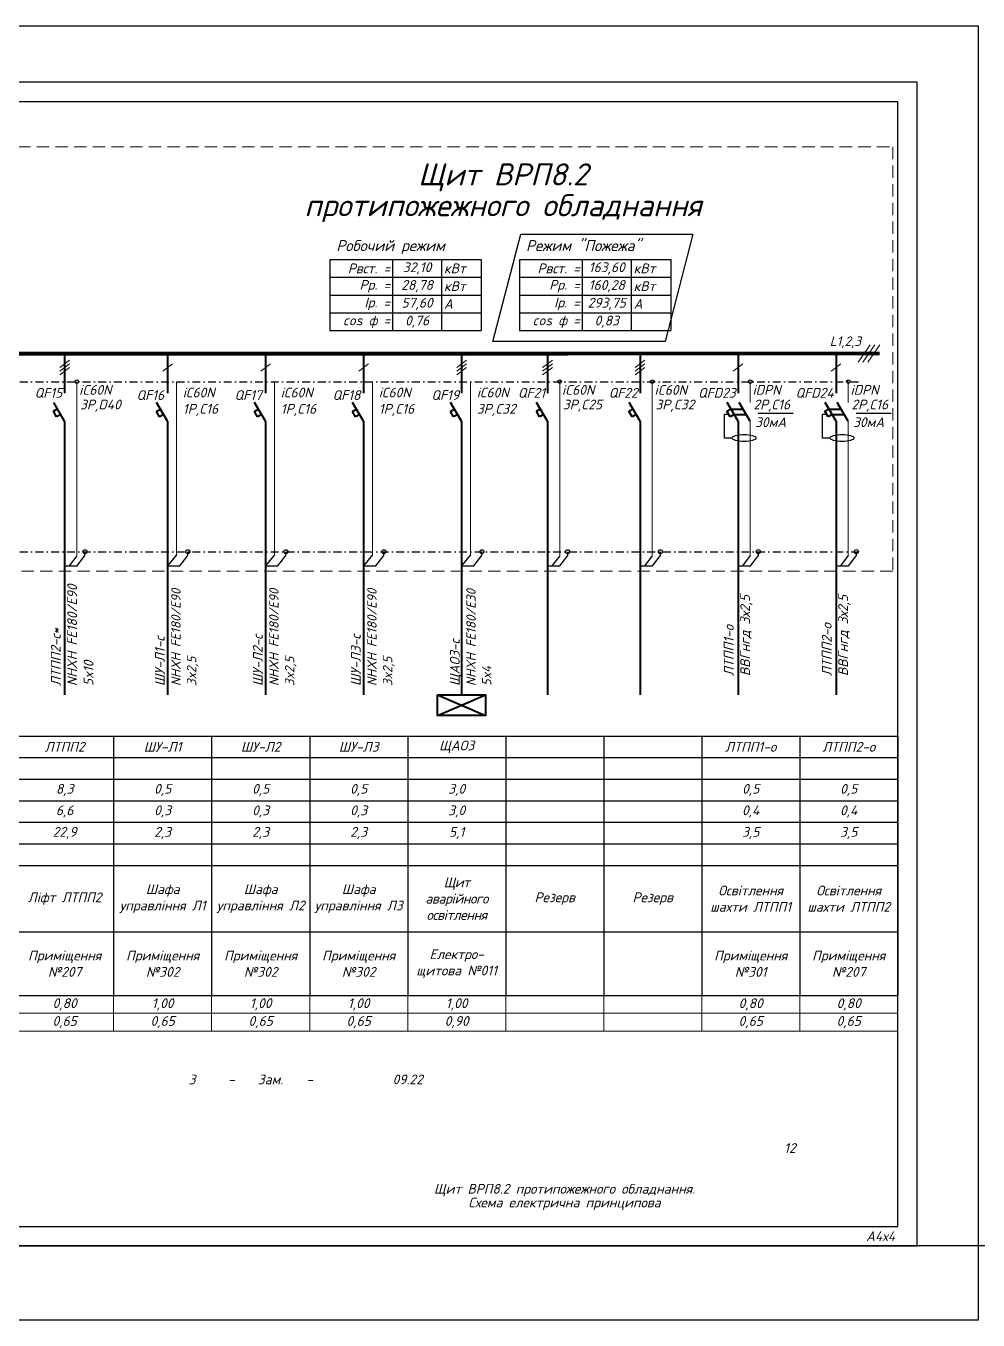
# Model space of a CAD drawing. Header units: millimetres. Extents: x -122434 to 1506205, y -201405 to 386015.
# Drawn here: x 1026610 to 1050899, y 152711 to 185736 of the extents above; entities that cross this region are included whole.
import ezdxf
from ezdxf.enums import TextEntityAlignment as Align

# ---------------------------------------------------------------- set-up
doc = ezdxf.new("R2010")
doc.units = ezdxf.units.MM
doc.linetypes.add('DASHDOTX2', pattern=[2, 1, -0.5, 0, -0.5])
doc.linetypes.add('DASHED', pattern=[9.525, 6.35, -3.175])
doc.layers.get('Defpoints').update_dxf_attribs({"color": 4})
doc.layers.add('E_Зміни', color=7, linetype='Continuous')
doc.layers.add('Схема', color=7, linetype='Continuous')
doc.layers.add('Рамка внешняя', color=4, linetype='Continuous', lineweight=30, plot=False)
doc.styles.add('GOST 2.304', font='isocpeui.ttf')
doc.styles.add('ICO', font='isocpeui.ttf')
doc.styles.add('ГОСТ 2.304', font='isocpeui.ttf')

# ---------------------------------------------------------------- blocks, each defined once
blk = doc.blocks.new('*T219')
at = {"color": 0, "lineweight": -2, "transparency": 16777216}
for p, q in [((0, 0), (4000, 0)), ((0, 0), (0, -6620)), ((4000, 0), (4000, -6620)), ((6500, 0), (6500, -2200)), ((8500, 0), (8500, -1100)), ((51000, 0), (51000, -2200)), ((53000, 0), (53000, -3300)), ((60500, 0), (70500, 0)), ((63000, 0), (63000, -1650)), ((65500, 0), (65500, -1650)), ((68000, 0), (68000, -1650)), ((0, -550), (80500, -550)), ((11000, -550), (11000, -6620)), ((13000, -550), (13000, -1100)), ((15500, -550), (15500, -6620)), ((17500, -550), (17500, -1100)), ((20000, -550), (20000, -6620)), ((22000, -550), (22000, -1100)), ((24500, -550), (24500, -6620)), ((26500, -550), (26500, -1100)), ((29000, -550), (29000, -6620)), ((31000, -550), (31000, -1100)), ((33500, -550), (33500, -6620)), ((35500, -550), (35500, -1100)), ((38000, -550), (38000, -6620)), ((40000, -550), (40000, -1100)), ((42500, -550), (42500, -6620)), ((44500, -550), (44500, -1100)), ((47000, -550), (47000, -6620)), ((49000, -550), (49000, -1100)), ((55500, -550), (55500, -2200)), ((58000, -550), (58000, -1650)), ((60500, -550), (60500, -1650)), ((70500, -550), (70500, -6620)), ((73000, -550), (73000, -1100)), ((75500, -550), (75500, -1100)), ((78000, -550), (78000, -1650)), ((80500, -550), (80500, -1650)), ((0, -1100), (70500, -1100)), ((75500, -1100), (80500, -1100)), ((0, -1650), (70500, -1650)), ((8500, -1650), (8500, -6620)), ((75500, -1650), (80500, -1650)), ((0, -2200), (4000, -2200)), ((6500, -2200), (8500, -2200)), ((11000, -2200), (13000, -2200)), ((15500, -2200), (17500, -2200)), ((20000, -2200), (22000, -2200)), ((24500, -2200), (26500, -2200)), ((29000, -2200), (31000, -2200)), ((33500, -2200), (35500, -2200)), ((38000, -2200), (40000, -2200)), ((42500, -2200), (44500, -2200)), ((47000, -2200), (49000, -2200)), ((51000, -2200), (55500, -2200)), ((63000, -2200), (63000, -2750)), ((65500, -2200), (65500, -2750)), ((68000, -2200), (70500, -2200)), ((68000, -2200), (68000, -2750)), ((73000, -2200), (73000, -2750)), ((75500, -2200), (75500, -2750)), ((0, -2750), (53000, -2750)), ((6500, -2750), (6500, -6620)), ((51000, -2750), (51000, -6620)), ((55500, -2750), (55500, -3300)), ((60500, -2750), (75500, -2750)), ((0, -3300), (55500, -3300)), ((13000, -3300), (13000, -6620)), ((17500, -3300), (17500, -6620)), ((22000, -3300), (22000, -5000)), ((26500, -3300), (26500, -6620)), ((31000, -3300), (31000, -6620)), ((35500, -3300), (35500, -6620)), ((40000, -3300), (40000, -5000)), ((44500, -3300), (44500, -6620)), ((68000, -3300), (75500, -3300)), ((73000, -3300), (73000, -6620)), ((75500, -3300), (75500, -6620)), ((0, -5000), (6500, -5000)), ((8500, -5000), (11000, -5000)), ((13000, -5000), (15500, -5000)), ((17500, -5000), (24500, -5000)), ((26500, -5000), (29000, -5000)), ((31000, -5000), (33500, -5000)), ((35500, -5000), (42500, -5000)), ((44500, -5000), (47000, -5000)), ((49000, -5000), (68000, -5000)), ((49000, -5000), (49000, -6620)), ((53000, -5000), (53000, -6620)), ((58000, -5000), (58000, -6620)), ((60500, -5000), (60500, -6620)), ((63000, -5000), (63000, -6620)), ((65500, -5000), (65500, -6620)), ((68000, -5000), (68000, -6620)), ((70500, -5000), (80500, -5000)), ((78000, -5000), (78000, -6620)), ((80500, -5000), (80500, -6620)), ((0, -6620), (80500, -6620))]:
    blk.add_line(p, q, dxfattribs=at)
at = {"color": 0, "linetype": 'ByBlock', "lineweight": -2, "transparency": 16777216}
for p, q in [((4000, 0), (60500, 0)), ((11000, 0), (11000, -550)), ((13000, 0), (13000, -550)), ((15500, 0), (15500, -550)), ((17500, 0), (17500, -550)), ((20000, 0), (20000, -550)), ((22000, 0), (22000, -550)), ((24500, 0), (24500, -550)), ((26500, 0), (26500, -550)), ((29000, 0), (29000, -550)), ((31000, 0), (31000, -550)), ((33500, 0), (33500, -550)), ((35500, 0), (35500, -550)), ((38000, 0), (38000, -550)), ((40000, 0), (40000, -550)), ((42500, 0), (42500, -550)), ((44500, 0), (44500, -550)), ((47000, 0), (47000, -550)), ((49000, 0), (49000, -550)), ((55500, 0), (55500, -550)), ((58000, 0), (58000, -550)), ((60500, 0), (60500, -550)), ((70500, 0), (80500, 0)), ((70500, 0), (70500, -550)), ((73000, 0), (73000, -550)), ((75500, 0), (75500, -550)), ((78000, 0), (78000, -550)), ((80500, 0), (80500, -550)), ((8500, -1100), (8500, -1650)), ((13000, -1100), (13000, -3300)), ((17500, -1100), (17500, -3300)), ((22000, -1100), (22000, -3300)), ((26500, -1100), (26500, -3300)), ((31000, -1100), (31000, -3300)), ((35500, -1100), (35500, -3300)), ((40000, -1100), (40000, -3300)), ((44500, -1100), (44500, -3300)), ((49000, -1100), (49000, -5000)), ((70500, -1100), (75500, -1100)), ((73000, -1100), (73000, -2200)), ((75500, -1100), (75500, -2200)), ((58000, -1650), (58000, -5000)), ((60500, -1650), (60500, -5000)), ((63000, -1650), (63000, -2200)), ((65500, -1650), (65500, -2200)), ((68000, -1650), (68000, -2200)), ((70500, -1650), (75500, -1650)), ((78000, -1650), (78000, -5000)), ((80500, -1650), (80500, -5000)), ((4000, -2200), (6500, -2200)), ((6500, -2200), (6500, -2750)), ((8500, -2200), (11000, -2200)), ((13000, -2200), (15500, -2200)), ((17500, -2200), (20000, -2200)), ((22000, -2200), (24500, -2200)), ((26500, -2200), (29000, -2200)), ((31000, -2200), (33500, -2200)), ((35500, -2200), (38000, -2200)), ((40000, -2200), (42500, -2200)), ((44500, -2200), (47000, -2200)), ((49000, -2200), (51000, -2200)), ((51000, -2200), (51000, -2750)), ((55500, -2200), (68000, -2200)), ((55500, -2200), (55500, -2750)), ((70500, -2200), (80500, -2200)), ((53000, -2750), (60500, -2750)), ((63000, -2750), (63000, -5000)), ((65500, -2750), (65500, -5000)), ((68000, -2750), (68000, -5000)), ((73000, -2750), (73000, -3300)), ((75500, -2750), (80500, -2750)), ((75500, -2750), (75500, -3300)), ((53000, -3300), (53000, -5000)), ((55500, -3300), (68000, -3300)), ((55500, -3300), (55500, -6620)), ((75500, -3300), (80500, -3300)), ((6500, -5000), (8500, -5000)), ((11000, -5000), (13000, -5000)), ((15500, -5000), (17500, -5000)), ((22000, -5000), (22000, -6620)), ((24500, -5000), (26500, -5000)), ((29000, -5000), (31000, -5000)), ((33500, -5000), (35500, -5000)), ((40000, -5000), (40000, -6620)), ((42500, -5000), (44500, -5000)), ((47000, -5000), (49000, -5000)), ((68000, -5000), (70500, -5000))]:
    blk.add_line(p, q, dxfattribs=at)
at = {"layer": 'Defpoints', "color": 8, "linetype": 'ByBlock', "lineweight": 0, "transparency": 16777216}
for p, q in [((0, -6620), (0, -7527)), ((4000, -6620), (4000, -7527)), ((6500, -6620), (6500, -7527)), ((8500, -6620), (8500, -7527)), ((11000, -6620), (11000, -7527)), ((13000, -6620), (13000, -7527)), ((15500, -6620), (15500, -7527)), ((17500, -6620), (17500, -7527)), ((20000, -6620), (20000, -7527)), ((22000, -6620), (22000, -7527)), ((24500, -6620), (24500, -7527)), ((26500, -6620), (26500, -7527)), ((29000, -6620), (29000, -7527)), ((31000, -6620), (31000, -7527)), ((33500, -6620), (33500, -7527)), ((35500, -6620), (35500, -7527)), ((38000, -6620), (38000, -7527)), ((40000, -6620), (40000, -7527)), ((42500, -6620), (42500, -7527)), ((44500, -6620), (44500, -7527)), ((47000, -6620), (47000, -7527)), ((49000, -6620), (49000, -7527)), ((51000, -6620), (51000, -7527)), ((53000, -6620), (53000, -7527)), ((55500, -6620), (55500, -7527)), ((58000, -6620), (58000, -7527)), ((60500, -6620), (60500, -7527)), ((63000, -6620), (63000, -7527)), ((65500, -6620), (65500, -7527)), ((68000, -6620), (68000, -7527)), ((70500, -6620), (70500, -7527)), ((73000, -6620), (73000, -7527)), ((75500, -6620), (75500, -7527)), ((78000, -6620), (78000, -7527)), ((80500, -6620), (80500, -7527)), ((0, -7073), (80500, -7073)), ((0, -7527), (80500, -7527))]:
    blk.add_line(p, q, dxfattribs=at)
at = {"color": 0, "transparency": 16777216, "char_height": 250, "attachment_point": 5}
for s, insert, width, style in [('Номер по плану', (2000, -275), 3880, 'ГОСТ 2.304'), ('{\\T0.95;ЩМУ-ДВ4}', (5250, -275), 2380, 'ГОСТ 2.304'), ('{\\T0.95;ЩМУ-ПП1}', (9750, -275), 2380, 'ГОСТ 2.304'), ('{\\T0.95;ЩМУ-ПП2}', (14250, -275), 2380, 'ГОСТ 2.304'), ('{\\T0.95;ЩМУ-ПП3}', (18750, -275), 2380, 'ГОСТ 2.304'), ('{\\T0.95;ЩМУ-ПП4}', (23250, -275), 2380, 'ГОСТ 2.304'), ('{\\T0.95;ЩМУ-ПП5}', (27750, -275), 2380, 'ГОСТ 2.304'), ('{\\T0.95;ЩМУ-ПП6}', (32250, -275), 2380, 'ГОСТ 2.304'), ('{\\T0.95;ЩМУ-ПП7}', (36750, -275), 2380, 'ГОСТ 2.304'), ('{\\T0.95;ЩМУ-ПП8}', (41250, -275), 2380, 'ГОСТ 2.304'), ('{\\T0.95;ЩМУ-ПП9}', (45750, -275), 2380, 'ГОСТ 2.304'), ('{\\T0.95;ЩМУ-ДВ2}', (50000, -275), 1880, 'ГОСТ 2.304'), ('ЩР1', (54250, -275), 2380, 'ГОСТ 2.304'), ('ЛТПП1', (56750, -275), 2380, 'ГОСТ 2.304'), ('ЛТПП2', (59250, -275), 2380, 'ГОСТ 2.304'), ('ШУ-Л1', (61750, -275), 2380, 'GOST 2.304'), ('ШУ-Л2', (64250, -275), 2380, 'GOST 2.304'), ('ШУ-Л3', (66750, -275), 2380, 'GOST 2.304'), ('ЩАО3', (69250, -275), 2380, 'GOST 2.304'), ('ЛТПП1-о', (76750, -275), 2380, 'ГОСТ 2.304'), ('ЛТПП2-о', (79250, -275), 2380, 'ГОСТ 2.304'), ('Тип', (2000, -825), 3880, 'ГОСТ 2.304'), ('Рвст., кВт', (2000, -1375), 3880, 'ГОСТ 2.304'), ('45,0', (5250, -1375), 2380, 'ГОСТ 2.304'), ('5,5', (9750, -1375), 2380, 'ГОСТ 2.304'), ('11,0', (14250, -1375), 2380, 'ГОСТ 2.304'), ('3,0', (18750, -1375), 2380, 'ГОСТ 2.304'), ('5,5', (23250, -1375), 2380, 'ГОСТ 2.304'), ('11,0', (27750, -1375), 2380, 'ГОСТ 2.304'), ('5,5', (32250, -1375), 2380, 'ГОСТ 2.304'), ('4,0', (36750, -1375), 2380, 'ГОСТ 2.304'), ('5,5', (41250, -1375), 2380, 'ГОСТ 2.304'), ('5,5', (45750, -1375), 2380, 'ГОСТ 2.304'), ('30,0', (50000, -1375), 1880, 'ГОСТ 2.304'), ('12,2', (54250, -1375), 2380, 'ГОСТ 2.304'), ('8,3', (56750, -1375), 2380, 'ГОСТ 2.304'), ('8,3', (59250, -1375), 2380, 'ГОСТ 2.304'), ('0,5', (61750, -1375), 2380, 'ГОСТ 2.304'), ('0,5', (64250, -1375), 2380, 'ГОСТ 2.304'), ('0,5', (66750, -1375), 2380, 'ГОСТ 2.304'), ('3,0', (69250, -1375), 2380, 'ГОСТ 2.304'), ('0,5', (76750, -1375), 2380, 'ГОСТ 2.304'), ('0,5', (79250, -1375), 2380, 'ГОСТ 2.304'), ('Рр., кВт', (2000, -1925), 3880, 'ГОСТ 2.304'), ('45,0', (5250, -1925), 2380, 'ГОСТ 2.304'), ('5,5', (9750, -1925), 2380, 'ГОСТ 2.304'), ('11,0', (14250, -1925), 2380, 'ГОСТ 2.304'), ('3,0', (18750, -1925), 2380, 'ГОСТ 2.304'), ('5,5', (23250, -1925), 2380, 'ГОСТ 2.304'), ('11,0', (27750, -1925), 2380, 'ГОСТ 2.304'), ('5,5', (32250, -1925), 2380, 'ГОСТ 2.304'), ('4,0', (36750, -1925), 2380, 'ГОСТ 2.304'), ('5,5', (41250, -1925), 2380, 'ГОСТ 2.304'), ('5,5', (45750, -1925), 2380, 'ГОСТ 2.304'), ('30,0', (50000, -1925), 1880, 'ГОСТ 2.304'), ('12,2', (54250, -1925), 2380, 'GOST 2.304'), ('6,6', (56750, -1925), 2380, 'ГОСТ 2.304'), ('6,6', (59250, -1925), 2380, 'ГОСТ 2.304'), ('0,3', (61750, -1925), 2380, 'ГОСТ 2.304'), ('0,3', (64250, -1925), 2380, 'ГОСТ 2.304'), ('0,3', (66750, -1925), 2380, 'ГОСТ 2.304'), ('3,0', (69250, -1925), 2380, 'GOST 2.304'), ('0,4', (76750, -1925), 2380, 'ГОСТ 2.304'), ('0,4', (79250, -1925), 2380, 'ГОСТ 2.304'), ('Іном.', (2000, -2475), 3880, 'ГОСТ 2.304'), ('87,5', (5250, -2475), 2380, 'ГОСТ 2.304'), ('11,6', (9750, -2475), 2380, 'ГОСТ 2.304'), ('23,2', (14250, -2475), 2380, 'ГОСТ 2.304'), ('7,2', (18750, -2475), 2380, 'ГОСТ 2.304'), ('11,6', (23250, -2475), 2380, 'ГОСТ 2.304'), ('23,2', (27750, -2475), 2380, 'ГОСТ 2.304'), ('11,6', (32250, -2475), 2380, 'ГОСТ 2.304'), ('8,4', (36750, -2475), 2380, 'ГОСТ 2.304'), ('11,6', (41250, -2475), 2380, 'ГОСТ 2.304'), ('11,6', (45750, -2475), 2380, 'ГОСТ 2.304'), ('53,7', (50000, -2475), 1880, 'ГОСТ 2.304'), ('28,6', (54250, -2475), 2380, 'ГОСТ 2.304'), ('22,9', (56750, -2475), 2380, 'ГОСТ 2.304'), ('22,9', (59250, -2475), 2380, 'ГОСТ 2.304'), ('2,3', (61750, -2475), 2380, 'ГОСТ 2.304'), ('2,3', (64250, -2475), 2380, 'ГОСТ 2.304'), ('2,3', (66750, -2475), 2380, 'ГОСТ 2.304'), ('5,1', (69250, -2475), 2380, 'ГОСТ 2.304'), ('3,5', (76750, -2475), 2380, 'ГОСТ 2.304'), ('3,5', (79250, -2475), 2380, 'ГОСТ 2.304'), ('Іп', (2000, -3025), 3880, 'ГОСТ 2.304'), ('{\\T0.95;Щит аварійного освітлення}', (69250, -4150), 2380, 'ГОСТ 2.304'), ('{\\T0.95;\\C7;Найменування обладнання за планом}', (2000, -4150), 3880, 'ГОСТ 2.304'), ('{\\C256;Шафа управління Л1}', (61750, -4150), 2380, 'ГОСТ 2.304'), ('{\\C256;Шафа управління Л2}', (64250, -4150), 2380, 'ГОСТ 2.304'), ('{\\C256;Шафа управління Л3}', (66750, -4150), 2380, 'ГОСТ 2.304'), ('Освітлення шахти ЛТПП1', (76750, -4150), 2380, 'ГОСТ 2.304'), ('Освітлення шахти ЛТПП2', (79250, -4150), 2380, 'ГОСТ 2.304'), ('{\\T0.95;ЩМУ ДВ4}', (5250, -4150), 2380, 'ГОСТ 2.304'), ('{\\T0.95;ДВ4}', (7500, -4150), 1880, 'ГОСТ 2.304'), ('{\\T0.95;ЩМУ ПП1}', (9750, -4150), 2380, 'ГОСТ 2.304'), ('{\\T0.95;ПП1}', (12000, -4150), 1880, 'ГОСТ 2.304'), ('{\\T0.95;ЩМУ ПП2}', (14250, -4150), 2380, 'ГОСТ 2.304'), ('{\\T0.95;ПП2}', (16500, -4150), 1880, 'ГОСТ 2.304'), ('{\\T0.95;ЩМУ ПП3}', (18750, -4150), 2380, 'ГОСТ 2.304'), ('{\\T0.95;ПП3}', (21000, -4150), 1880, 'ГОСТ 2.304'), ('{\\T0.95;ЩМУ ПП4}', (23250, -4150), 2380, 'ГОСТ 2.304'), ('{\\T0.95;ПП4}', (25500, -4150), 1880, 'ГОСТ 2.304'), ('{\\T0.95;ЩМУ ПП5}', (27750, -4150), 2380, 'ГОСТ 2.304'), ('{\\T0.95;ПП5}', (30000, -4150), 1880, 'ГОСТ 2.304'), ('{\\T0.95;ЩМУ ПП6}', (32250, -4150), 2380, 'ГОСТ 2.304'), ('{\\T0.95;ПП6}', (34500, -4150), 1880, 'ГОСТ 2.304'), ('{\\T0.95;ЩМУ ПП7}', (36750, -4150), 2380, 'ГОСТ 2.304'), ('{\\T0.95;ПП7}', (39000, -4150), 1880, 'ГОСТ 2.304'), ('{\\T0.95;ЩМУ ПП8}', (41250, -4150), 2380, 'ГОСТ 2.304'), ('{\\T0.95;ПП8}', (43500, -4150), 1880, 'ГОСТ 2.304'), ('{\\T0.95;ЩМУ ПП9}', (45750, -4150), 2380, 'ГОСТ 2.304'), ('{\\T0.95;ПП9}', (48000, -4150), 1880, 'ГОСТ 2.304'), ('{\\T0.95;ЩМУ ДВ2}', (50000, -4150), 1880, 'ГОСТ 2.304'), ('{\\T0.95;ДВ2}', (52000, -4150), 1880, 'ГОСТ 2.304'), ('Щит ЩР1 ', (54250, -4150), 2380, 'ГОСТ 2.304'), ('Ліфт ЛТПП1', (56750, -4150), 2380, 'ГОСТ 2.304'), ('Ліфт ЛТПП2', (59250, -4150), 2380, 'ГОСТ 2.304'), ('Резерв', (71750, -4150), 2380, 'ГОСТ 2.304'), ('Резерв', (74250, -4150), 2380, 'ГОСТ 2.304'), ('Підвал на відм. -4.050 в осях 9/9/2-Ж/Е', (21000, -5810), 1880, 'ГОСТ 2.304'), ('Підвал на відм. -4.050 в осях 9/9/2-Ж/Е', (39000, -5810), 1880, 'ГОСТ 2.304'), ('Приміщення №302', (5250, -5810), 2380, 'ГОСТ 2.304'), (' Покрівля в осях Г-10', (7500, -5810), 1880, 'ГОСТ 2.304'), ('Приміщення №302', (9750, -5810), 2380, 'ГОСТ 2.304'), ('Покрівля в осях Г-11', (12000, -5810), 1880, 'ГОСТ 2.304'), ('Приміщення №302', (14250, -5810), 2380, 'ГОСТ 2.304'), ('Покрівля в осях Г-11', (16500, -5810), 1880, 'ГОСТ 2.304'), ('Приміщення №302', (18750, -5810), 2380, 'ГОСТ 2.304'), ('Приміщення №302', (23250, -5810), 2380, 'ГОСТ 2.304'), (' Покрівля в осях E-10', (25500, -5810), 1880, 'ГОСТ 2.304'), ('Приміщення №302', (27750, -5810), 2380, 'ГОСТ 2.304'), (' Покрівля в осях E-10', (30000, -5810), 1880, 'ГОСТ 2.304'), ('Приміщення №302', (32250, -5810), 2380, 'ГОСТ 2.304'), (' Покрівля в осях E-10', (34500, -5810), 1880, 'ГОСТ 2.304'), ('Приміщення №302', (36750, -5810), 2380, 'ГОСТ 2.304'), ('Приміщення №302', (41250, -5810), 2380, 'ГОСТ 2.304'), (' Покрівля в осях E-10', (43500, -5810), 1880, 'ГОСТ 2.304'), ('Приміщення №302', (45750, -5810), 2380, 'ГОСТ 2.304'), (' Покрівля в осях E-10', (48000, -5810), 1880, 'ГОСТ 2.304'), ('Приміщення №302', (50000, -5810), 1880, 'ГОСТ 2.304'), ('Покрівля в осях Д-10', (52000, -5810), 1880, 'ГОСТ 2.304'), ('Приміщення №013', (54250, -5810), 2380, 'ГОСТ 2.304'), ('Приміщення №301', (56750, -5810), 2380, 'ГОСТ 2.304'), ('Приміщення №207', (59250, -5810), 2380, 'ГОСТ 2.304'), ('Приміщення №302', (61750, -5810), 2380, 'ГОСТ 2.304'), ('Приміщення №302', (64250, -5810), 2380, 'ГОСТ 2.304'), ('Приміщення №302', (66750, -5810), 2380, 'ГОСТ 2.304'), ('Електро- щитова №011', (69250, -5810), 2380, 'ГОСТ 2.304'), ('Приміщення №301', (76750, -5810), 2380, 'ГОСТ 2.304'), ('Приміщення №207', (79250, -5810), 2380, 'ГОСТ 2.304'), ('Місце встановлення', (2000, -5810), 3880, 'ГОСТ 2.304')]:
    blk.add_mtext(s, dxfattribs=dict(at, insert=insert, width=width, style=style))
at = {"color": 7, "true_color": 0xffffff, "transparency": 16777216, "char_height": 250, "attachment_point": 5, "style": 'ГОСТ 2.304'}
for s, insert, width in [('Кп', (2000, -6847), 3880), ('1,00', (5250, -6847), 2380), ('1,00', (9750, -6847), 2380), ('1,00', (14250, -6847), 2380), ('1,00', (18750, -6847), 2380), ('1,00', (23250, -6847), 2380), ('1,00', (27750, -6847), 2380), ('1,00', (32250, -6847), 2380), ('1,00', (36750, -6847), 2380), ('1,00', (41250, -6847), 2380), ('1,00', (45750, -6847), 2380), ('1,00', (50000, -6847), 1880), ('1,00', (54250, -6847), 2380), ('0,80', (56750, -6847), 2380), ('0,80', (59250, -6847), 2380), ('1,00', (61750, -6847), 2380), ('1,00', (64250, -6847), 2380), ('1,00', (66750, -6847), 2380), ('1,00', (69250, -6847), 2380), ('0,80', (76750, -6847), 2380), ('0,80', (79250, -6847), 2380), ('cos ф', (2000, -7300), 3880), ('0,85', (5250, -7300), 2380), ('0,85', (9750, -7300), 2380), ('0,85', (14250, -7300), 2380), ('0,75', (18750, -7300), 2380), ('0,85', (23250, -7300), 2380), ('0,85', (27750, -7300), 2380), ('0,85', (32250, -7300), 2380), ('0,85', (36750, -7300), 2380), ('0,85', (41250, -7300), 2380), ('0,85', (45750, -7300), 2380), ('0.85', (50000, -7300), 1880), ('0,65', (54250, -7300), 2380), ('0,65', (56750, -7300), 2380), ('0,65', (59250, -7300), 2380), ('0,65', (61750, -7300), 2380), ('0,65', (64250, -7300), 2380), ('0,65', (66750, -7300), 2380), ('0,90', (69250, -7300), 2380), ('0,65', (76750, -7300), 2380), ('0,65', (79250, -7300), 2380)]:
    blk.add_mtext(s, dxfattribs=dict(at, insert=insert, width=width))
blk = doc.blocks.new('*T220')
at = {"color": 0, "lineweight": -2, "transparency": 16777216}
for p, q in [((0, 0), (1600, 0)), ((0, 0), (0, -1813)), ((2850, 0), (3860, 0)), ((3860, 0), (3860, -1813)), ((0, -453), (3860, -453)), ((0, -907), (3860, -907)), ((2850, -907), (2850, -1813)), ((0, -1360), (3860, -1360)), ((0, -1813), (3860, -1813))]:
    blk.add_line(p, q, dxfattribs=at)
at = {"color": 0, "linetype": 'ByBlock', "lineweight": -2, "transparency": 16777216}
for p, q in [((1600, 0), (2850, 0)), ((1600, 0), (1600, -1813)), ((2850, 0), (2850, -907))]:
    blk.add_line(p, q, dxfattribs=at)
at = {"color": 0, "transparency": 16777216, "char_height": 250, "style": 'ГОСТ 2.304'}
for s, insert, width, attachment_point in [('Рвст. =', (1540, -227), 1480, 6), ('163,60', (2225, -227), 1130, 5), ('кВт', (2910, -227), 890, 4), ('Рр. =', (1540, -680), 1480, 6), ('160,28', (2225, -680), 1130, 5), ('кВт', (2910, -680), 890, 4), ('Ір. =', (1540, -1133), 1480, 6), ('293,75', (2225, -1133), 1130, 5), ('А', (2910, -1133), 890, 4), ('cos ф =', (1540, -1587), 1480, 6), ('0,83', (2225, -1587), 1130, 5)]:
    blk.add_mtext(s, dxfattribs=dict(at, insert=insert, width=width, attachment_point=attachment_point))
blk = doc.blocks.new('*U160')
at = {"color": 0, "lineweight": 40}
for p, q in [((0, 0), (0, -1005)), ((0, -1720), (-280, -1240)), ((-284, -1468), (-180, -1408)), ((-204, -1607), (-284, -1468)), ((-100, -1547), (-204, -1607))]:
    blk.add_line(p, q, dxfattribs=at)
at = {"color": 0, "lineweight": 13}
for p, q in [((-124, -348), (124, -163)), ((-124, -441), (124, -256)), ((-124, -533), (124, -348))]:
    blk.add_line(p, q, dxfattribs=at)
at = {"color": 0, "lineweight": 9}
for p, q in [((311, -711), (311, -1240)), ((311, -1240), (311, -1720)), ((311, -2461), (311, -1720)), ((311, -2941), (311, -2461)), ((311, -5151), (311, -2941))]:
    blk.add_line(p, q, dxfattribs=at)
at = {"lineweight": 40}
for p, q in [((0, -1720), (0, -2226)), ((0, -2226), (0, -2941)), ((0, -2941), (0, -4529))]:
    blk.add_line(p, q, dxfattribs=at)
at = {"color": 0}
blk.add_circle((311, -711), 46.3, dxfattribs=at)
at = {"color": 0, "lineweight": 40}
blk.add_point((-37, -1659), dxfattribs=at)
at = {"style": 'ГОСТ 2.304'}
blk.add_attdef('QF', text='', height=250, dxfattribs=at).set_placement((-61, -997), align=Align.MIDDLE_RIGHT)
at = {"lineweight": 50, "style": 'ГОСТ 2.304'}
for tag, p in [('ТYPE', (369, -1046)), ('CURRENT', (391, -1419))]:
    blk.add_attdef(tag, p, '', height=250, dxfattribs=at)
blk = doc.blocks.new('*T221')
at = {"color": 0, "lineweight": -2, "transparency": 16777216}
for p, q in [((0, 0), (1600, 0)), ((0, 0), (0, -1813)), ((2850, 0), (3860, 0)), ((3860, 0), (3860, -1813)), ((0, -453), (3860, -453)), ((0, -907), (3860, -907)), ((2850, -907), (2850, -1813)), ((0, -1360), (3860, -1360)), ((0, -1813), (3860, -1813))]:
    blk.add_line(p, q, dxfattribs=at)
at = {"color": 0, "linetype": 'ByBlock', "lineweight": -2, "transparency": 16777216}
for p, q in [((1600, 0), (2850, 0)), ((1600, 0), (1600, -1813)), ((2850, 0), (2850, -907))]:
    blk.add_line(p, q, dxfattribs=at)
at = {"color": 0, "transparency": 16777216, "char_height": 250, "style": 'ГОСТ 2.304'}
for s, insert, width, attachment_point in [('Рвст. =', (1540, -227), 1480, 6), ('32,10', (2225, -227), 1130, 5), ('кВт', (2910, -227), 890, 4), ('Рр. =', (1540, -680), 1480, 6), ('28,78', (2225, -680), 1130, 5), ('кВт', (2910, -680), 890, 4), ('Ір. =', (1540, -1133), 1480, 6), ('57,60', (2225, -1133), 1130, 5), ('А', (2910, -1133), 890, 4), ('cos ф =', (1540, -1587), 1480, 6), ('0,76', (2225, -1587), 1130, 5)]:
    blk.add_mtext(s, dxfattribs=dict(at, insert=insert, width=width, attachment_point=attachment_point))
blk = doc.blocks.new('2хА3')
at = {"lineweight": 30, "ltscale": 100}
blk.add_lwpolyline([(0, -287), (815, -287), (815, 0), (0, 0)], close=True, dxfattribs=at)
at = {"layer": 'Рамка внешняя', "ltscale": 100}
blk.add_lwpolyline([(-20, -292), (820, -292), (820, 5), (-20, 5)], close=True, dxfattribs=at)
at = {"layer": 'Схема', "linetype": 'Continuous', "style": 'ГОСТ 2.304'}
blk.add_text('А4х4', height=2.5, dxfattribs=at).set_placement((806.93, -290.76))
blk = doc.blocks.new('*U159')
at = {"color": 0, "lineweight": 40}
for p, q in [((0, 0), (0, -1005)), ((0, -1720), (-280, -1240)), ((311, -1720), (31, -1240)), ((-284, -1468), (-180, -1408)), ((-204, -1607), (-284, -1468)), ((-100, -1547), (-204, -1607)), ((-181, -1409), (130, -1409)), ((-100, -1547), (210, -1547))]:
    blk.add_line(p, q, dxfattribs=at)
at = {"color": 0, "lineweight": 13}
blk.add_line((-124, -441), (124, -256), dxfattribs=at)
at = {"color": 0, "lineweight": 9}
for p, q in [((311, -711), (311, -1240)), ((311, -2461), (311, -1720)), ((311, -2941), (311, -2461)), ((311, -5151), (311, -2941))]:
    blk.add_line(p, q, dxfattribs=at)
blk.add_line((516, -1512), (1402, -1512))
at = {"lineweight": 40}
for p, q in [((0, -1720), (0, -2226)), ((0, -2226), (0, -2941)), ((0, -2941), (0, -4529))]:
    blk.add_line(p, q, dxfattribs=at)
at = {"color": 0}
blk.add_lwpolyline([(-151, -2149), (-346, -2149), (-346, -1537), (-244, -1537)], dxfattribs=at)
blk.add_circle((311, -711), 46.3, dxfattribs=at)
blk.add_ellipse((153, -2149), major_axis=(-304, 0), ratio=0.29336, dxfattribs=at)
at = {"color": 0, "lineweight": 40}
blk.add_point((-37, -1659), dxfattribs=at)
at = {"style": 'ГОСТ 2.304'}
blk.add_attdef('QF', text='', height=250, dxfattribs=at).set_placement((-61, -997), align=Align.MIDDLE_RIGHT)
at = {"lineweight": 50, "style": 'ГОСТ 2.304'}
for tag, p in [('ТYPE', (369, -1046)), ('CURRENT', (391, -1419)), ('D_CURRENT', (432, -1871))]:
    blk.add_attdef(tag, p, '', height=250, dxfattribs=at)

msp = doc.modelspace()

# ---------------------------------------------------------------- linework, layer by layer
at = {"lineweight": 40, "ltscale": 200}
for p, q in [((1030225, 177369), (1030225, 176364)), ((1032725, 177369), (1032725, 176364)), ((1035225, 177369), (1035225, 176364)), ((1037725, 177369), (1037725, 176364)), ((1030225, 175649), (1029945, 176129)), ((1032725, 175649), (1032445, 176129)), ((1035225, 175649), (1034945, 176129)), ((1037725, 175649), (1037445, 176129)), ((1029941, 175900), (1030045, 175960)), ((1030021, 175762), (1029941, 175900)), ((1030125, 175822), (1030021, 175762)), ((1032441, 175900), (1032545, 175960)), ((1032521, 175762), (1032441, 175900)), ((1032625, 175822), (1032521, 175762)), ((1034941, 175900), (1035045, 175960)), ((1035021, 175762), (1034941, 175900)), ((1035125, 175822), (1035021, 175762)), ((1037441, 175900), (1037545, 175960)), ((1037521, 175762), (1037441, 175900)), ((1037625, 175822), (1037521, 175762)), ((1030225, 175649), (1030225, 175231)), ((1032725, 175649), (1032725, 175231)), ((1035225, 175649), (1035225, 175231)), ((1037725, 175649), (1037725, 175231)), ((1030225, 175231), (1030225, 172839)), ((1032725, 175231), (1032725, 172839)), ((1035225, 175231), (1035225, 172839)), ((1037725, 175231), (1037725, 172839)), ((1027599, 172839), (1027599, 168670)), ((1030225, 172839), (1030225, 168670)), ((1032725, 172839), (1032725, 168670)), ((1035225, 172839), (1035225, 168670)), ((1037725, 172839), (1037725, 168670)), ((1039915, 172839), (1039915, 168670)), ((1042277, 172839), (1042277, 168670)), ((1037112, 168670), (1038337, 168143)), ((1037112, 168143), (1038337, 168670))]:
    msp.add_line(p, q, dxfattribs=at)
at = {"lineweight": 15, "ltscale": 200}
for p, q in [((1048145, 177595), (1047839, 177158)), ((1048269, 177595), (1047963, 177158)), ((1048393, 177595), (1048087, 177158))]:
    msp.add_line(p, q, dxfattribs=at)
at = {"lineweight": 13, "ltscale": 200}
for p, q in [((1030100, 176928), (1030349, 177113)), ((1032600, 176928), (1032849, 177113)), ((1035100, 176928), (1035349, 177113)), ((1037600, 177021), (1037849, 177206)), ((1037600, 176928), (1037849, 177113)), ((1037600, 176835), (1037849, 177020))]:
    msp.add_line(p, q, dxfattribs=at)
at = {"color": 0, "linetype": 'DASHDOTX2', "ltscale": 200}
for p, q in [((973243, 176657), (1047845, 176657)), ((973243, 172318), (1047845, 172318))]:
    msp.add_line(p, q, dxfattribs=at)
at = {"lineweight": 9, "ltscale": 200}
for p, q in [((1030448, 175231), (1030448, 176657)), ((1032948, 175231), (1032948, 176657)), ((1035448, 175231), (1035448, 176657)), ((1037948, 175231), (1037948, 176657)), ((1030448, 172238), (1030448, 175231)), ((1032948, 172238), (1032948, 175231)), ((1035448, 172238), (1035448, 175231)), ((1037948, 172238), (1037948, 175231))]:
    msp.add_line(p, q, dxfattribs=at)
at = {"lineweight": 40, "ltscale": 300}
for p, q in [((1044777, 172840), (1044777, 168670)), ((1047277, 172840), (1047277, 168670))]:
    msp.add_line(p, q, dxfattribs=at)
at = {"color": 0, "ltscale": 200}
for p, q in [((1027910, 172217), (1027713, 171958)), ((1027914, 171958), (1028116, 172218)), ((1028116, 172218), (1028116, 172318)), ((1027590, 171958), (1027914, 171958))]:
    msp.add_line(p, q, dxfattribs=at)
at = {"ltscale": 200}
for p, q in [((1030448, 172238), (1030225, 171958)), ((1030540, 171958), (1030742, 172218)), ((1030742, 172218), (1030742, 172318)), ((1032948, 172238), (1032725, 171958)), ((1033040, 171958), (1033242, 172218)), ((1033242, 172218), (1033242, 172318)), ((1035448, 172238), (1035225, 171958)), ((1035540, 171958), (1035742, 172218)), ((1035742, 172218), (1035742, 172318)), ((1037948, 172238), (1037725, 171958)), ((1038040, 171958), (1038242, 172218)), ((1038242, 172218), (1038242, 172318)), ((1040226, 172217), (1040029, 171958)), ((1040230, 171958), (1040432, 172218)), ((1040432, 172218), (1040432, 172318)), ((1042588, 172217), (1042391, 171958)), ((1042592, 171958), (1042794, 172218)), ((1042794, 172218), (1042794, 172318)), ((1030216, 171958), (1030540, 171958)), ((1032716, 171958), (1033040, 171958)), ((1035216, 171958), (1035540, 171958)), ((1037716, 171958), (1038040, 171958)), ((1039906, 171958), (1040230, 171958)), ((1042268, 171958), (1042592, 171958))]:
    msp.add_line(p, q, dxfattribs=at)
at = {"color": 0, "ltscale": 300}
for p, q in [((1045088, 172218), (1044891, 171958)), ((1045092, 171958), (1045294, 172219)), ((1045294, 172219), (1045294, 172319)), ((1047588, 172218), (1047391, 171958)), ((1047592, 171958), (1047794, 172219)), ((1047794, 172219), (1047794, 172319)), ((1044768, 171958), (1045092, 171958)), ((1047268, 171958), (1047592, 171958))]:
    msp.add_line(p, q, dxfattribs=at)
msp.add_xline((1302, 154602), (-1, 0))
at = {"color": 3}
msp.add_lwpolyline([(963341, 185736), (1050899, 185736), (1050899, 152711), (963341, 152711)], close=True, dxfattribs=at)
at = {"linetype": 'DASHED', "lineweight": 18, "ltscale": 50}
msp.add_lwpolyline([(972596, 182650), (1048721, 182650), (1048721, 171820), (972596, 171820)], close=True, dxfattribs=at)
at = {"color": 0, "lineweight": 40, "ltscale": 50, "const_width": 100}
msp.add_lwpolyline([(973098, 177369), (1048392, 177376)], dxfattribs=at)
at = {"lineweight": 40, "ltscale": 50}
msp.add_lwpolyline([(1037112, 168670), (1038337, 168670), (1038337, 168143), (1037112, 168143)], close=True, dxfattribs=at)
at = {"color": 0}
for centre in [(1028116, 172318), (1045294, 172319), (1047794, 172319)]:
    msp.add_circle(centre, 51.8, dxfattribs=at)
for centre in [(1030742, 172318), (1033242, 172318), (1035742, 172318), (1038242, 172318), (1040432, 172318), (1042794, 172318)]:
    msp.add_circle(centre, 51.8)
at = {"lineweight": 40}
for p in [(1030188, 175710), (1032688, 175710), (1035188, 175710), (1037688, 175710)]:
    msp.add_point(p, dxfattribs=at)
at = {"layer": 'E_Зміни', "color": 1}
msp.add_lwpolyline([(1039235, 180420), (1043625, 180420), (1042915, 177680), (1038525, 177680)], close=True, dxfattribs=at)

# ---------------------------------------------------------------- block references
at = {"lineweight": 40, "xscale": 100, "yscale": 100, "zscale": 100}
msp.add_blockref('2хА3', (967349, 183802), dxfattribs=at)
for name, p in [('*T221', (1034364, 179775)), ('*T220', (1039202, 179775)), ('*T219', (968349, 167615))]:
    msp.add_blockref(name, p)
at = {"lineweight": 50}
for name, p, values in [('*U160', (1027599, 177369), {'QF': 'QF15', 'ТYPE': 'iC60N', 'CURRENT': '3P,D40'}), ('*U160', (1039915, 177369), {'QF': 'QF21', 'ТYPE': 'iC60N', 'CURRENT': '3P,C25'}), ('*U160', (1042277, 177369), {'QF': 'QF22', 'ТYPE': 'iC60N', 'CURRENT': '3P,C32'}), ('*U159', (1044777, 177369), {'QF': 'QFD23', 'ТYPE': 'iDPN', 'CURRENT': '2P,С16', 'D_CURRENT': '30мА'}), ('*U159', (1047277, 177369), {'QF': 'QFD24', 'ТYPE': 'iDPN', 'CURRENT': '2P,С16', 'D_CURRENT': '30мА'})]:
    msp.add_blockref(name, p, dxfattribs=at).add_auto_attribs(values)

# ---------------------------------------------------------------- texts
at = {"lineweight": 40}
for s, height, style, p in [('Режим "Пожежа"', 281.25, 'ГОСТ 2.304', (1039366, 179989, 0)), ('Робочий режим', 281.25, 'ГОСТ 2.304', (1034528, 179989, 0)), ('QF16', 250, 'GOST 2.304', (1029433, 176190)), ('QF17', 250, 'GOST 2.304', (1031933, 176190)), ('QF18', 250, 'GOST 2.304', (1034433, 176190)), ('QF19', 250, 'GOST 2.304', (1036954, 176190))]:
    msp.add_text(s, height=height, dxfattribs=dict(at, style=style)).set_placement(p)
at = {"color": 0, "lineweight": 9, "style": 'ICO'}
msp.add_text('L1,2,3', height=243.1, dxfattribs=at).set_placement((1047116, 177569))
at = {"color": 0, "lineweight": 40, "insert": (1038781, 181477), "char_height": 562.5, "width": 12154.15, "attachment_point": 5, "line_spacing_factor": 0.84, "style": 'ГОСТ 2.304'}
msp.add_mtext('Щит ВРП8.2\\Pпротипожежного обладнання{\\C7; }', dxfattribs=at)
at = {"linetype": 'Continuous', "char_height": 250, "width": 1516.27, "attachment_point": 4, "style": 'ГОСТ 2.304'}
for s, insert in [('iС60N\\P1P,C16', (1030612, 176144, 0)), ('iС60N\\P1P,C16', (1033112, 176144, 0)), ('iС60N\\P1P,C16', (1035612, 176144, 0)), ('{\\C256;iС60N\\P3P,C32}', (1038112, 176144, 0))]:
    msp.add_mtext(s, dxfattribs=dict(at, insert=insert))
at = {"linetype": 'Continuous', "char_height": 250, "width": 4000, "attachment_point": 4, "rotation": 90, "style": 'ГОСТ 2.304'}
for s, insert in [('ЛТПП2-с*\\PNHXH FE180/E90\\P5x10', (1027790, 168890)), ('ШУ-Л1-с\\P{\\H0.95833x;NHXH FE180/E90\\P3x2,5}', (1030456, 168890)), ('ШУ-Л2-с\\P{\\H0.95833x;NHXH FE180/E90\\P3x2,5}', (1032956, 168890)), ('ШУ-Л3-с\\P{\\H0.95833x;NHXH FE180/E90\\P3x2,5}', (1035456, 168890))]:
    msp.add_mtext(s, dxfattribs=dict(at, insert=insert))
at = {"color": 2, "linetype": 'Continuous', "insert": (1037956, 168890), "char_height": 250, "width": 4000, "attachment_point": 4, "rotation": 90, "style": 'ГОСТ 2.304'}
msp.add_mtext('{\\C256;ЩАО3-с\\P\\H0.95833x;NHXH FE180/E30\\P5x4}', dxfattribs=at)
at = {"color": 7, "linetype": 'Continuous', "char_height": 250, "width": 4000, "attachment_point": 4, "rotation": 90, "style": 'ГОСТ 2.304'}
for s, insert in [('{\\C256;ЛТПП1-о\\P\\pxt12;ВВГнгд 3х2,5}', (1044777, 169145)), ('{\\C256;ЛТПП2-о\\P\\pxt12;ВВГнгд 3х2,5}', (1047277, 169145))]:
    msp.add_mtext(s, dxfattribs=dict(at, insert=insert))
at = {"linetype": 'Continuous', "lineweight": 25, "char_height": 250, "attachment_point": 5, "line_spacing_factor": 0.84, "style": 'GOST 2.304'}
for s, insert, width in [('{\\C7;12}', (1046099, 157102), 1500), ('Щит ВРП8.2 протипожежного обладнання.{\\C7; \\PСхема електрична принципова }', (1040349, 155852), 7000)]:
    msp.add_mtext(s, dxfattribs=dict(at, insert=insert, width=width))
at = {"layer": 'E_Зміни', "linetype": 'Continuous', "lineweight": 25, "char_height": 250, "width": 1000, "attachment_point": 5, "line_spacing_factor": 0.84, "style": 'GOST 2.304'}
for s, insert in [('{\\C7;3}', (1030849, 158852)), ('{\\C7;Зам.}', (1032849, 158852)), ('{\\C7;09.22}', (1036349, 158852)), ('{\\C7;-}', (1031849, 158852)), ('{\\C7;-}', (1033849, 158852))]:
    msp.add_mtext(s, dxfattribs=dict(at, insert=insert))

doc.saveas('drawing.dxf')
